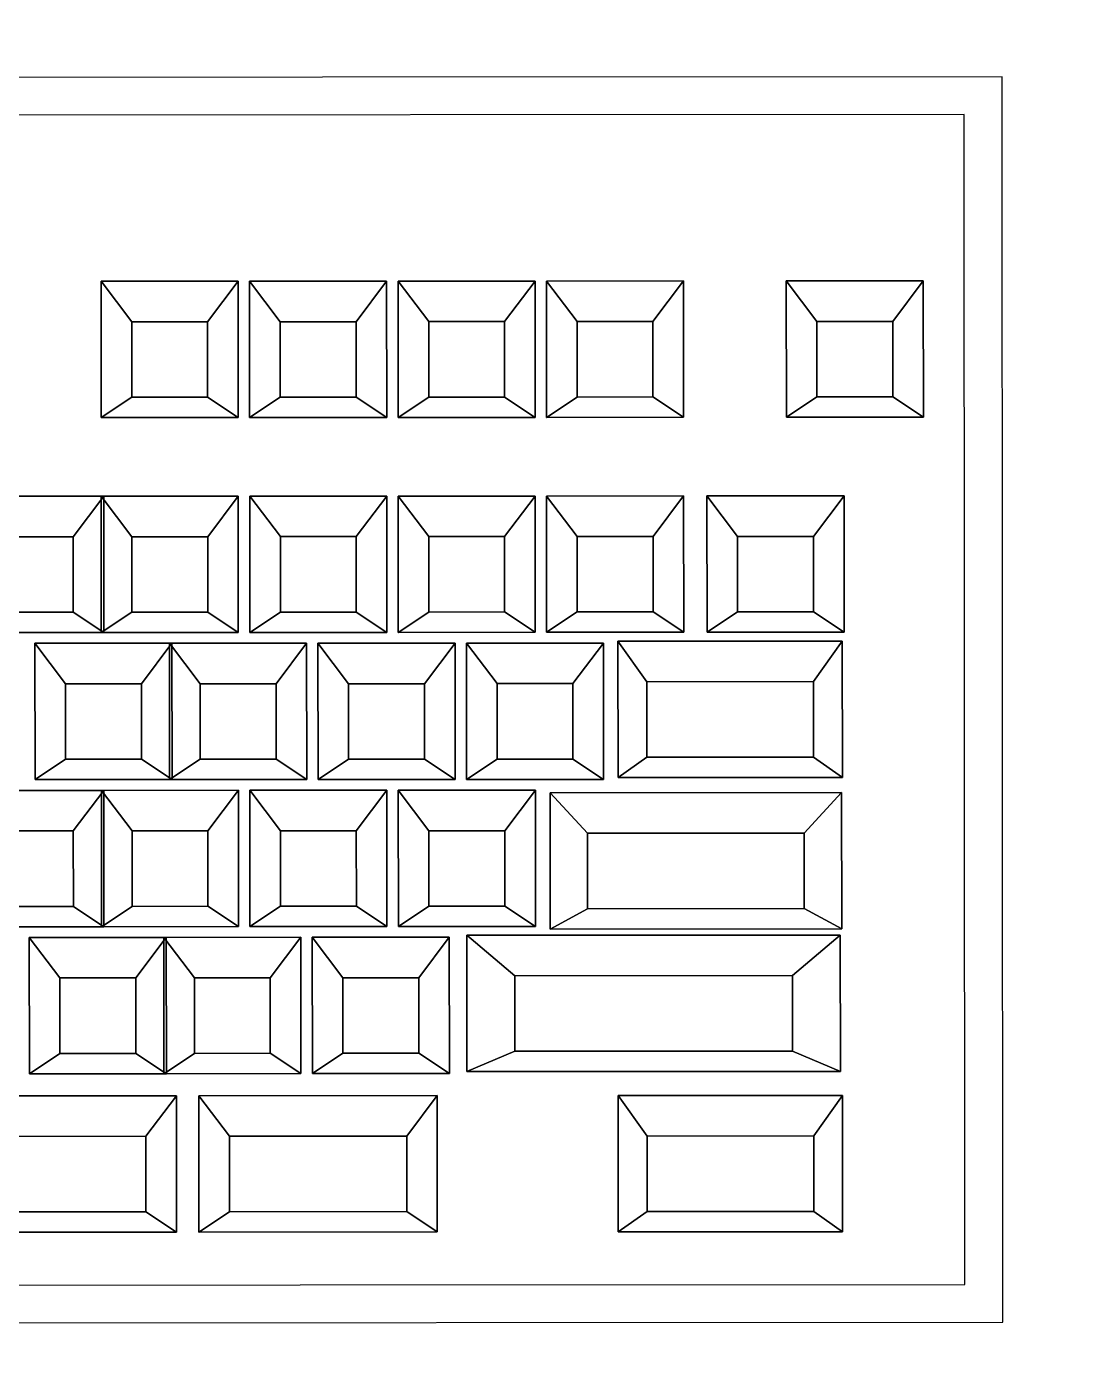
# Model space of a CAD drawing. Header units: millimetres. Extents: x 50914 to 68279, y -719533 to -710378.
# Drawn here: x 51913.7 to 52051.6, y -712719.9 to -712545.5 of the extents above; entities that cross this region are included whole.
import ezdxf

# ---------------------------------------------------------------- set-up
doc = ezdxf.new("R2010")
doc.units = ezdxf.units.MM
doc.header["$LTSCALE"] = 10
doc.layers.get('0').update_dxf_attribs({"linetype": 'CONTINUOUS'})
doc.layers.add('___0', color=250, linetype='CONTINUOUS')

msp = doc.modelspace()

# ---------------------------------------------------------------- hatches: boundary and pattern name
at = {"layer": '___0', "ltscale": 60}
h = msp.add_hatch(dxfattribs=at)
h.set_pattern_fill('ANSI31', color=256, scale=25, angle=135, style=0)
h.set_pattern_definition([(180, (-1176.07, -15426.53), (-7e-15, -79.375), [])])
h.paths.add_polyline_path([(55174.39, -714063.2), (55174.39, -713818.2), (54624.39, -713818.2), (54624.39, -712218.2), (54530.43, -712218.2), (54530.43, -712551.45, -1.868202), (54457.64, -712582.69, -0.069063), (54053.22, -712582.69, -1.868202), (53980.43, -712551.45), (53980.43, -712218.2), (53934.39, -712218.2), (53934.39, -713338.2), (54204.36, -713338.2), (54204.36, -713392.74), (54222.09, -713395.54), (54204.36, -713398.92), (54204.36, -713426.86), (54215.92, -713428.69), (54204.36, -713430.9), (54204.36, -713506.07), (54222.09, -713508.87), (54204.36, -713512.25), (54204.36, -713900.63), (54222.09, -713903.43), (54204.36, -713906.81), (54204.36, -714165.61), (54234.9, -714170.44), (54204.36, -714176.26), (54204.36, -714495.63), (54121.38, -714495.63), (54122.58, -714523.21), (54118.22, -714495.63), (54094.43, -714495.63), (54090.93, -714514), (54088.02, -714495.63), (52444.01, -714495.63), (52280.75, -714495.63), (52277.85, -714514), (52274.35, -714495.63), (52250.55, -714495.63), (52246.19, -714523.21), (52247.4, -714495.63), (52164.42, -714495.63), (52164.42, -714176.26), (52133.88, -714170.44), (52164.42, -714165.61), (52164.42, -713906.81), (52146.68, -713903.43), (52164.42, -713900.63), (52164.42, -713512.25), (52146.68, -713508.87), (52164.42, -713506.07), (52164.42, -713465.01), (52134.83, -713459.37, 0.226149), (52140.28, -713443.04), (52140.43, -713443.04), (52140.43, -712927.46, 0.389814), (52125.43, -712914.37), (52125.43, -713430.49, -0.414214), (52105.43, -713450.49), (51562.21, -713450.49, -0.414214), (51542.21, -713430.49), (51542.21, -712914.37, -0.000393), (51542.24, -712914.37, -0.994577), (51582.62, -712914.3), (51603.7, -712914.3, -0.255425), (51628.94, -712900.5), (52036.27, -712900.5, -0.255425), (52061.52, -712914.3), (52084.88, -712914.3, -0.994828), (52125.26, -712914.38, -0.45806), (52140.43, -712930.69), (52140.43, -713373.28), (52164.42, -713369.49), (52164.42, -713338.2), (52434.39, -713338.2), (52434.39, -712218.2), (52394.39, -712218.2), (52394.39, -712838.2), (51194.39, -712838.2), (51194.39, -714028.2), (51464.39, -714028.2), (51824.39, -714028.2), (51824.39, -715033.2), (52761.38, -715033.2), (52761.38, -714633.2), (53961.38, -714633.2), (53961.38, -715033.2), (55174.39, -715033.2), (55174.39, -714943.2)])
h.paths.add_polyline_path([(53509.56, -714588.71), (53512.25, -714526.94), (53522.16, -714578.9), (53527.42, -714545.57), (53532.28, -714571.04)], flags=16)
h.paths.add_polyline_path([(52999.33, -714558.27), (52998.43, -714578.93), (52997.14, -714572.15)], flags=16)

# ---------------------------------------------------------------- linework, layer by layer
at = {"color": 252}
for points in [[(52042.31, -712552.1), (51594.3, -712552.34), (51594.39, -712716.53), (52042.4, -712716.29)], [(52037.31, -712557.1), (51599.3, -712557.34), (51599.38, -712711.53), (52037.39, -712711.29)]]:
    msp.add_lwpolyline(points, close=True, dxfattribs=at)
at = {"layer": '___0'}
for points, invisible_edges in [([(51927.6, -712584.41, 15.22), (51923.57, -712579.07, 2.42), (51941.63, -712579.06, 2.42)], 12), ([(51941.64, -712597.03, 0.61), (51941.63, -712579.06, 2.42), (51923.57, -712579.07, 2.42)], 12), ([(51927.61, -712594.36, 14.22), (51923.58, -712597.04, 0.61), (51923.57, -712579.07, 2.42)], 12), ([(51927.61, -712594.36, 14.22), (51923.57, -712579.07, 2.42), (51927.6, -712584.41, 15.22)], 1), ([(51941.64, -712597.03, 0.61), (51923.57, -712579.07, 2.42), (51923.58, -712597.04, 0.61)], 1), ([(51927.6, -712584.41, 15.22), (51941.63, -712579.06, 2.42), (51937.6, -712584.41, 15.22)], 1), ([(51937.6, -712584.41, 15.22), (51941.63, -712579.06, 2.42), (51941.64, -712597.03, 0.61)], 12), ([(51947.17, -712584.4, 15.22), (51943.13, -712579.06, 2.42), (51961.2, -712579.05, 2.42)], 12), ([(51961.21, -712597.02, 0.61), (51961.2, -712579.05, 2.42), (51943.13, -712579.06, 2.42)], 12), ([(51947.17, -712594.35, 14.22), (51943.14, -712597.03, 0.61), (51943.13, -712579.06, 2.42)], 12), ([(51947.17, -712594.35, 14.22), (51943.13, -712579.06, 2.42), (51947.17, -712584.4, 15.22)], 1), ([(51961.21, -712597.02, 0.61), (51943.13, -712579.06, 2.42), (51943.14, -712597.03, 0.61)], 1), ([(51947.17, -712584.4, 15.22), (51961.2, -712579.05, 2.42), (51957.17, -712584.4, 15.22)], 1), ([(51957.17, -712584.4, 15.22), (51961.2, -712579.05, 2.42), (51961.21, -712597.02, 0.61)], 12), ([(51966.74, -712584.39, 15.22), (51962.7, -712579.05, 2.42), (51980.76, -712579.04, 2.42)], 12), ([(51980.77, -712597.01, 0.61), (51980.76, -712579.04, 2.42), (51962.7, -712579.05, 2.42)], 12), ([(51966.74, -712594.34, 14.22), (51962.71, -712597.02, 0.61), (51962.7, -712579.05, 2.42)], 12), ([(51966.74, -712594.34, 14.22), (51962.7, -712579.05, 2.42), (51966.74, -712584.39, 15.22)], 1), ([(51980.77, -712597.01, 0.61), (51962.7, -712579.05, 2.42), (51962.71, -712597.02, 0.61)], 1), ([(51966.74, -712584.39, 15.22), (51980.76, -712579.04, 2.42), (51976.73, -712584.38, 15.22)], 1), ([(51976.73, -712584.38, 15.22), (51980.76, -712579.04, 2.42), (51980.77, -712597.01, 0.61)], 12), ([(51986.3, -712584.38, 15.22), (51982.27, -712579.04, 2.42), (52000.33, -712579.03, 2.42)], 12), ([(52000.34, -712597, 0.61), (52000.33, -712579.03, 2.42), (51982.27, -712579.04, 2.42)], 12), ([(51986.31, -712594.33, 14.22), (51982.28, -712597.01, 0.61), (51982.27, -712579.04, 2.42)], 12), ([(51986.31, -712594.33, 14.22), (51982.27, -712579.04, 2.42), (51986.3, -712584.38, 15.22)], 1), ([(52000.34, -712597, 0.61), (51982.27, -712579.04, 2.42), (51982.28, -712597.01, 0.61)], 1), ([(51986.3, -712584.38, 15.22), (52000.33, -712579.03, 2.42), (51996.3, -712584.37, 15.22)], 1), ([(51996.3, -712584.37, 15.22), (52000.33, -712579.03, 2.42), (52000.34, -712597, 0.61)], 12), ([(52017.91, -712584.36, 15.22), (52013.87, -712579.02, 2.42), (52031.93, -712579.01, 2.42)], 12), ([(52031.94, -712596.98, 0.61), (52031.93, -712579.01, 2.42), (52013.87, -712579.02, 2.42)], 12), ([(52017.91, -712594.31, 14.22), (52013.88, -712596.99, 0.61), (52013.87, -712579.02, 2.42)], 12), ([(52017.91, -712594.31, 14.22), (52013.87, -712579.02, 2.42), (52017.91, -712584.36, 15.22)], 1), ([(52031.94, -712596.98, 0.61), (52013.87, -712579.02, 2.42), (52013.88, -712596.99, 0.61)], 1), ([(52017.91, -712584.36, 15.22), (52031.93, -712579.01, 2.42), (52027.91, -712584.36, 15.22)], 1), ([(52027.91, -712584.36, 15.22), (52031.93, -712579.01, 2.42), (52031.94, -712596.98, 0.61)], 12), ([(51937.61, -712594.35, 14.22), (51927.61, -712594.36, 14.22), (51927.6, -712584.41, 15.22)], 12), ([(51937.61, -712594.35, 14.22), (51927.6, -712584.41, 15.22), (51937.6, -712584.41, 15.22)], 1), ([(51937.6, -712584.41, 15.22), (51941.64, -712597.03, 0.61), (51937.61, -712594.35, 14.22)], 1), ([(51957.17, -712594.34, 14.22), (51947.17, -712594.35, 14.22), (51947.17, -712584.4, 15.22)], 12), ([(51957.17, -712594.34, 14.22), (51947.17, -712584.4, 15.22), (51957.17, -712584.4, 15.22)], 1), ([(51957.17, -712584.4, 15.22), (51961.21, -712597.02, 0.61), (51957.17, -712594.34, 14.22)], 1), ([(51976.74, -712594.33, 14.22), (51966.74, -712584.39, 15.22), (51976.73, -712584.38, 15.22)], 1), ([(51976.74, -712594.33, 14.22), (51966.74, -712594.34, 14.22), (51966.74, -712584.39, 15.22)], 12), ([(51976.73, -712584.38, 15.22), (51980.77, -712597.01, 0.61), (51976.74, -712594.33, 14.22)], 1), ([(51996.3, -712594.32, 14.22), (51986.3, -712584.38, 15.22), (51996.3, -712584.37, 15.22)], 1), ([(51996.3, -712594.32, 14.22), (51986.31, -712594.33, 14.22), (51986.3, -712584.38, 15.22)], 12), ([(51996.3, -712584.37, 15.22), (52000.34, -712597, 0.61), (51996.3, -712594.32, 14.22)], 1), ([(52027.91, -712594.3, 14.22), (52017.91, -712594.31, 14.22), (52017.91, -712584.36, 15.22)], 12), ([(52027.91, -712594.3, 14.22), (52017.91, -712584.36, 15.22), (52027.91, -712584.36, 15.22)], 1), ([(52027.91, -712584.36, 15.22), (52031.94, -712596.98, 0.61), (52027.91, -712594.3, 14.22)], 1), ([(51937.61, -712594.35, 14.22), (51941.64, -712597.03, 0.61), (51923.58, -712597.04, 0.61)], 12), ([(51937.61, -712594.35, 14.22), (51923.58, -712597.04, 0.61), (51927.61, -712594.36, 14.22)], 1), ([(51957.17, -712594.34, 14.22), (51961.21, -712597.02, 0.61), (51943.14, -712597.03, 0.61)], 12), ([(51957.17, -712594.34, 14.22), (51943.14, -712597.03, 0.61), (51947.17, -712594.35, 14.22)], 1), ([(51976.74, -712594.33, 14.22), (51980.77, -712597.01, 0.61), (51962.71, -712597.02, 0.61)], 12), ([(51976.74, -712594.33, 14.22), (51962.71, -712597.02, 0.61), (51966.74, -712594.34, 14.22)], 1), ([(51996.3, -712594.32, 14.22), (52000.34, -712597, 0.61), (51982.28, -712597.01, 0.61)], 12), ([(51996.3, -712594.32, 14.22), (51982.28, -712597.01, 0.61), (51986.31, -712594.33, 14.22)], 1), ([(52027.91, -712594.3, 14.22), (52031.94, -712596.98, 0.61), (52013.88, -712596.99, 0.61)], 12), ([(52027.91, -712594.3, 14.22), (52013.88, -712596.99, 0.61), (52017.91, -712594.31, 14.22)], 1), ([(51909.89, -712612.75, 12.37), (51905.85, -712607.41, -0.43), (51923.91, -712607.4, -0.43)], 12), ([(51923.92, -712625.37, -2.24), (51923.91, -712607.4, -0.43), (51905.85, -712607.41, -0.43)], 12), ([(51923.92, -712625.37, -2.24), (51905.85, -712607.41, -0.43), (51905.86, -712625.38, -2.24)], 1), ([(51909.89, -712612.75, 12.37), (51923.91, -712607.4, -0.43), (51919.88, -712612.75, 12.37)], 1), ([(51919.88, -712612.75, 12.37), (51923.91, -712607.4, -0.43), (51923.92, -712625.37, -2.24)], 12), ([(51927.62, -712612.74, 12.37), (51923.58, -712607.4, -0.43), (51941.64, -712607.39, -0.43)], 12), ([(51941.65, -712625.36, -2.24), (51941.64, -712607.39, -0.43), (51923.58, -712607.4, -0.43)], 12), ([(51927.62, -712622.69, 11.37), (51923.59, -712625.37, -2.24), (51923.58, -712607.4, -0.43)], 12), ([(51927.62, -712622.69, 11.37), (51923.58, -712607.4, -0.43), (51927.62, -712612.74, 12.37)], 1), ([(51941.65, -712625.36, -2.24), (51923.58, -712607.4, -0.43), (51923.59, -712625.37, -2.24)], 1), ([(51927.62, -712612.74, 12.37), (51941.64, -712607.39, -0.43), (51937.62, -712612.74, 12.37)], 1), ([(51937.62, -712612.74, 12.37), (51941.64, -712607.39, -0.43), (51941.65, -712625.36, -2.24)], 12), ([(51947.19, -712612.73, 12.37), (51943.15, -712607.39, -0.43), (51961.21, -712607.38, -0.43)], 12), ([(51961.22, -712625.35, -2.24), (51961.21, -712607.38, -0.43), (51943.15, -712607.39, -0.43)], 12), ([(51947.19, -712622.68, 11.37), (51943.16, -712625.36, -2.24), (51943.15, -712607.39, -0.43)], 12), ([(51947.19, -712622.68, 11.37), (51943.15, -712607.39, -0.43), (51947.19, -712612.73, 12.37)], 1), ([(51961.22, -712625.35, -2.24), (51943.15, -712607.39, -0.43), (51943.16, -712625.36, -2.24)], 1), ([(51947.19, -712612.73, 12.37), (51961.21, -712607.38, -0.43), (51957.18, -712612.73, 12.37)], 1), ([(51957.18, -712612.73, 12.37), (51961.21, -712607.38, -0.43), (51961.22, -712625.35, -2.24)], 12), ([(51966.75, -712612.72, 12.37), (51962.72, -712607.38, -0.43), (51980.78, -712607.37, -0.43)], 12), ([(51980.79, -712625.34, -2.24), (51980.78, -712607.37, -0.43), (51962.72, -712607.38, -0.43)], 12), ([(51966.76, -712622.67, 11.37), (51962.73, -712625.35, -2.24), (51962.72, -712607.38, -0.43)], 12), ([(51966.76, -712622.67, 11.37), (51962.72, -712607.38, -0.43), (51966.75, -712612.72, 12.37)], 1), ([(51980.79, -712625.34, -2.24), (51962.72, -712607.38, -0.43), (51962.73, -712625.35, -2.24)], 1), ([(51966.75, -712612.72, 12.37), (51980.78, -712607.37, -0.43), (51976.75, -712612.72, 12.37)], 1), ([(51976.75, -712612.72, 12.37), (51980.78, -712607.37, -0.43), (51980.79, -712625.34, -2.24)], 12), ([(51986.32, -712612.71, 12.37), (51982.28, -712607.37, -0.43), (52000.34, -712607.36, -0.43)], 12), ([(52000.35, -712625.33, -2.24), (52000.34, -712607.36, -0.43), (51982.28, -712607.37, -0.43)], 12), ([(51986.32, -712622.66, 11.37), (51982.29, -712625.34, -2.24), (51982.28, -712607.37, -0.43)], 12), ([(51986.32, -712622.66, 11.37), (51982.28, -712607.37, -0.43), (51986.32, -712612.71, 12.37)], 1), ([(52000.35, -712625.33, -2.24), (51982.28, -712607.37, -0.43), (51982.29, -712625.34, -2.24)], 1), ([(51986.32, -712612.71, 12.37), (52000.34, -712607.36, -0.43), (51996.31, -712612.71, 12.37)], 1), ([(51996.31, -712612.71, 12.37), (52000.34, -712607.36, -0.43), (52000.35, -712625.33, -2.24)], 12), ([(52007.45, -712612.7, 12.37), (52003.42, -712607.36, -0.43), (52021.48, -712607.35, -0.43)], 12), ([(52021.49, -712625.32, -2.24), (52021.48, -712607.35, -0.43), (52003.42, -712607.36, -0.43)], 12), ([(52007.46, -712622.65, 11.37), (52003.43, -712625.33, -2.24), (52003.42, -712607.36, -0.43)], 12), ([(52007.46, -712622.65, 11.37), (52003.42, -712607.36, -0.43), (52007.45, -712612.7, 12.37)], 1), ([(52021.49, -712625.32, -2.24), (52003.42, -712607.36, -0.43), (52003.43, -712625.33, -2.24)], 1), ([(52007.45, -712612.7, 12.37), (52021.48, -712607.35, -0.43), (52017.45, -712612.69, 12.37)], 1), ([(52017.45, -712612.69, 12.37), (52021.48, -712607.35, -0.43), (52021.49, -712625.32, -2.24)], 12), ([(51919.89, -712622.69, 11.37), (51909.89, -712622.7, 11.37), (51909.89, -712612.75, 12.37)], 12), ([(51919.89, -712622.69, 11.37), (51909.89, -712612.75, 12.37), (51919.88, -712612.75, 12.37)], 1), ([(51919.88, -712612.75, 12.37), (51923.92, -712625.37, -2.24), (51919.89, -712622.69, 11.37)], 1), ([(51937.62, -712622.68, 11.37), (51927.62, -712622.69, 11.37), (51927.62, -712612.74, 12.37)], 12), ([(51937.62, -712622.68, 11.37), (51927.62, -712612.74, 12.37), (51937.62, -712612.74, 12.37)], 1), ([(51937.62, -712612.74, 12.37), (51941.65, -712625.36, -2.24), (51937.62, -712622.68, 11.37)], 1), ([(51957.19, -712622.67, 11.37), (51947.19, -712622.68, 11.37), (51947.19, -712612.73, 12.37)], 12), ([(51957.19, -712622.67, 11.37), (51947.19, -712612.73, 12.37), (51957.18, -712612.73, 12.37)], 1), ([(51957.18, -712612.73, 12.37), (51961.22, -712625.35, -2.24), (51957.19, -712622.67, 11.37)], 1), ([(51976.75, -712622.66, 11.37), (51966.76, -712622.67, 11.37), (51966.75, -712612.72, 12.37)], 12), ([(51976.75, -712622.66, 11.37), (51966.75, -712612.72, 12.37), (51976.75, -712612.72, 12.37)], 1), ([(51976.75, -712612.72, 12.37), (51980.79, -712625.34, -2.24), (51976.75, -712622.66, 11.37)], 1), ([(51996.32, -712622.65, 11.37), (51986.32, -712622.66, 11.37), (51986.32, -712612.71, 12.37)], 12), ([(51996.32, -712622.65, 11.37), (51986.32, -712612.71, 12.37), (51996.31, -712612.71, 12.37)], 1), ([(51996.31, -712612.71, 12.37), (52000.35, -712625.33, -2.24), (51996.32, -712622.65, 11.37)], 1), ([(52017.45, -712622.64, 11.37), (52007.45, -712612.7, 12.37), (52017.45, -712612.69, 12.37)], 1), ([(52017.45, -712622.64, 11.37), (52007.46, -712622.65, 11.37), (52007.45, -712612.7, 12.37)], 12), ([(52017.45, -712612.69, 12.37), (52021.49, -712625.32, -2.24), (52017.45, -712622.64, 11.37)], 1), ([(51919.89, -712622.69, 11.37), (51923.92, -712625.37, -2.24), (51905.86, -712625.38, -2.24)], 12), ([(51919.89, -712622.69, 11.37), (51905.86, -712625.38, -2.24), (51909.89, -712622.7, 11.37)], 1), ([(51937.62, -712622.68, 11.37), (51941.65, -712625.36, -2.24), (51923.59, -712625.37, -2.24)], 12), ([(51937.62, -712622.68, 11.37), (51923.59, -712625.37, -2.24), (51927.62, -712622.69, 11.37)], 1), ([(51957.19, -712622.67, 11.37), (51961.22, -712625.35, -2.24), (51943.16, -712625.36, -2.24)], 12), ([(51957.19, -712622.67, 11.37), (51943.16, -712625.36, -2.24), (51947.19, -712622.68, 11.37)], 1), ([(51976.75, -712622.66, 11.37), (51980.79, -712625.34, -2.24), (51962.73, -712625.35, -2.24)], 12), ([(51976.75, -712622.66, 11.37), (51962.73, -712625.35, -2.24), (51966.76, -712622.67, 11.37)], 1), ([(51996.32, -712622.65, 11.37), (52000.35, -712625.33, -2.24), (51982.29, -712625.34, -2.24)], 12), ([(51996.32, -712622.65, 11.37), (51982.29, -712625.34, -2.24), (51986.32, -712622.66, 11.37)], 1), ([(52017.45, -712622.64, 11.37), (52021.49, -712625.32, -2.24), (52003.43, -712625.33, -2.24)], 12), ([(52017.45, -712622.64, 11.37), (52003.43, -712625.33, -2.24), (52007.46, -712622.65, 11.37)], 1), ([(51918.89, -712632.13, 10.42), (51914.85, -712626.79, -2.38), (51932.91, -712626.78, -2.38)], 12), ([(51932.92, -712644.75, -4.19), (51932.91, -712626.78, -2.38), (51914.85, -712626.79, -2.38)], 12), ([(51918.89, -712642.08, 9.41), (51914.85, -712626.79, -2.38), (51918.89, -712632.13, 10.42)], 1), ([(51918.89, -712642.08, 9.41), (51914.86, -712644.76, -4.19), (51914.85, -712626.79, -2.38)], 12), ([(51932.92, -712644.75, -4.19), (51914.85, -712626.79, -2.38), (51914.86, -712644.76, -4.19)], 1), ([(51918.89, -712632.13, 10.42), (51932.91, -712626.78, -2.38), (51928.88, -712632.13, 10.42)], 1), ([(51928.88, -712632.13, 10.42), (51932.91, -712626.78, -2.38), (51932.92, -712644.75, -4.19)], 12), ([(51936.62, -712632.12, 10.42), (51932.59, -712626.78, -2.38), (51950.65, -712626.77, -2.38)], 12), ([(51950.66, -712644.74, -4.19), (51950.65, -712626.77, -2.38), (51932.59, -712626.78, -2.38)], 12), ([(51936.63, -712642.07, 9.41), (51932.59, -712626.78, -2.38), (51936.62, -712632.12, 10.42)], 1), ([(51936.63, -712642.07, 9.41), (51932.6, -712644.75, -4.19), (51932.59, -712626.78, -2.38)], 12), ([(51950.66, -712644.74, -4.19), (51932.59, -712626.78, -2.38), (51932.6, -712644.75, -4.19)], 1), ([(51936.62, -712632.12, 10.42), (51950.65, -712626.77, -2.38), (51946.62, -712632.12, 10.42)], 1), ([(51946.62, -712632.12, 10.42), (51950.65, -712626.77, -2.38), (51950.66, -712644.74, -4.19)], 12), ([(51956.19, -712632.11, 10.42), (51952.15, -712626.77, -2.38), (51970.21, -712626.76, -2.38)], 12), ([(51970.22, -712644.73, -4.19), (51970.21, -712626.76, -2.38), (51952.15, -712626.77, -2.38)], 12), ([(51956.19, -712642.06, 9.41), (51952.15, -712626.77, -2.38), (51956.19, -712632.11, 10.42)], 1), ([(51956.19, -712642.06, 9.41), (51952.16, -712644.74, -4.19), (51952.15, -712626.77, -2.38)], 12), ([(51970.22, -712644.73, -4.19), (51952.15, -712626.77, -2.38), (51952.16, -712644.74, -4.19)], 1), ([(51956.19, -712632.11, 10.42), (51970.21, -712626.76, -2.38), (51966.18, -712632.11, 10.42)], 1), ([(51966.18, -712632.11, 10.42), (51970.21, -712626.76, -2.38), (51970.22, -712644.73, -4.19)], 12), ([(51975.75, -712632.1, 10.42), (51971.72, -712626.76, -2.38), (51989.78, -712626.75, -2.38)], 12), ([(51989.79, -712644.72, -4.19), (51989.78, -712626.75, -2.38), (51971.72, -712626.76, -2.38)], 12), ([(51975.76, -712642.05, 9.41), (51971.72, -712626.76, -2.38), (51975.75, -712632.1, 10.42)], 1), ([(51975.76, -712642.05, 9.41), (51971.73, -712644.73, -4.19), (51971.72, -712626.76, -2.38)], 12), ([(51989.79, -712644.72, -4.19), (51971.72, -712626.76, -2.38), (51971.73, -712644.73, -4.19)], 1), ([(51975.75, -712632.1, 10.42), (51989.78, -712626.75, -2.38), (51985.75, -712632.1, 10.42)], 1), ([(51985.75, -712632.1, 10.42), (51989.78, -712626.75, -2.38), (51989.79, -712644.72, -4.19)], 12), ([(52021.26, -712644.47, -10.2), (52021.25, -712626.5, -8.39), (51991.69, -712626.52, -8.39)], 12), ([(51995.49, -712631.86, 4.41), (51991.69, -712626.52, -8.39), (52021.25, -712626.5, -8.39)], 12), ([(52021.26, -712644.47, -10.2), (51991.69, -712626.52, -8.39), (51991.7, -712644.49, -10.2)], 1), ([(51995.49, -712641.8, 3.41), (51991.7, -712644.49, -10.2), (51991.69, -712626.52, -8.39)], 12), ([(51995.49, -712641.8, 3.41), (51991.69, -712626.52, -8.39), (51995.49, -712631.86, 4.41)], 1), ([(51995.49, -712631.86, 4.41), (52021.25, -712626.5, -8.39), (52017.46, -712631.84, 4.41)], 1), ([(52017.46, -712631.84, 4.41), (52021.25, -712626.5, -8.39), (52021.26, -712644.47, -10.2)], 12), ([(51928.89, -712642.07, 9.41), (51918.89, -712642.08, 9.41), (51918.89, -712632.13, 10.42)], 12), ([(51928.89, -712642.07, 9.41), (51918.89, -712632.13, 10.42), (51928.88, -712632.13, 10.42)], 1), ([(51928.88, -712632.13, 10.42), (51932.92, -712644.75, -4.19), (51928.89, -712642.07, 9.41)], 1), ([(51946.62, -712642.06, 9.41), (51936.63, -712642.07, 9.41), (51936.62, -712632.12, 10.42)], 12), ([(51946.62, -712642.06, 9.41), (51936.62, -712632.12, 10.42), (51946.62, -712632.12, 10.42)], 1), ([(51946.62, -712632.12, 10.42), (51950.66, -712644.74, -4.19), (51946.62, -712642.06, 9.41)], 1), ([(51966.19, -712642.05, 9.41), (51956.19, -712642.06, 9.41), (51956.19, -712632.11, 10.42)], 12), ([(51966.19, -712642.05, 9.41), (51956.19, -712632.11, 10.42), (51966.18, -712632.11, 10.42)], 1), ([(51966.18, -712632.11, 10.42), (51970.22, -712644.73, -4.19), (51966.19, -712642.05, 9.41)], 1), ([(51985.76, -712642.04, 9.41), (51975.76, -712642.05, 9.41), (51975.75, -712632.1, 10.42)], 12), ([(51985.76, -712642.04, 9.41), (51975.75, -712632.1, 10.42), (51985.75, -712632.1, 10.42)], 1), ([(51985.75, -712632.1, 10.42), (51989.79, -712644.72, -4.19), (51985.76, -712642.04, 9.41)], 1), ([(52017.47, -712641.79, 3.41), (51995.49, -712631.86, 4.41), (52017.46, -712631.84, 4.41)], 1), ([(52017.47, -712641.79, 3.41), (51995.49, -712641.8, 3.41), (51995.49, -712631.86, 4.41)], 12), ([(52017.46, -712631.84, 4.41), (52021.26, -712644.47, -10.2), (52017.47, -712641.79, 3.41)], 1), ([(51928.89, -712642.07, 9.41), (51932.92, -712644.75, -4.19), (51914.86, -712644.76, -4.19)], 12), ([(51928.89, -712642.07, 9.41), (51914.86, -712644.76, -4.19), (51918.89, -712642.08, 9.41)], 1), ([(51946.62, -712642.06, 9.41), (51950.66, -712644.74, -4.19), (51932.6, -712644.75, -4.19)], 12), ([(51946.62, -712642.06, 9.41), (51932.6, -712644.75, -4.19), (51936.63, -712642.07, 9.41)], 1), ([(51966.19, -712642.05, 9.41), (51970.22, -712644.73, -4.19), (51952.16, -712644.74, -4.19)], 12), ([(51966.19, -712642.05, 9.41), (51952.16, -712644.74, -4.19), (51956.19, -712642.06, 9.41)], 1), ([(51985.76, -712642.04, 9.41), (51989.79, -712644.72, -4.19), (51971.73, -712644.73, -4.19)], 12), ([(51985.76, -712642.04, 9.41), (51971.73, -712644.73, -4.19), (51975.76, -712642.05, 9.41)], 1), ([(52017.47, -712641.79, 3.41), (52021.26, -712644.47, -10.2), (51991.7, -712644.49, -10.2)], 12), ([(52017.47, -712641.79, 3.41), (51991.7, -712644.49, -10.2), (51995.49, -712641.8, 3.41)], 1), ([(51909.91, -712651.52, 8.46), (51905.87, -712646.18, -4.33), (51923.93, -712646.17, -4.33)], 12), ([(51923.94, -712664.14, -6.14), (51923.93, -712646.17, -4.33), (51905.87, -712646.18, -4.33)], 12), ([(51923.94, -712664.14, -6.14), (51905.87, -712646.18, -4.33), (51905.88, -712664.15, -6.14)], 1), ([(51909.91, -712651.52, 8.46), (51923.93, -712646.17, -4.33), (51919.9, -712651.52, 8.46)], 1), ([(51919.9, -712651.52, 8.46), (51923.93, -712646.17, -4.33), (51923.94, -712664.14, -6.14)], 12), ([(51927.64, -712651.51, 8.46), (51923.6, -712646.17, -4.33), (51941.67, -712646.16, -4.33)], 12), ([(51941.68, -712664.13, -6.14), (51941.67, -712646.16, -4.33), (51923.6, -712646.17, -4.33)], 12), ([(51927.65, -712661.46, 7.46), (51923.6, -712646.17, -4.33), (51927.64, -712651.51, 8.46)], 1), ([(51927.65, -712661.46, 7.46), (51923.61, -712664.14, -6.14), (51923.6, -712646.17, -4.33)], 12), ([(51941.68, -712664.13, -6.14), (51923.6, -712646.17, -4.33), (51923.61, -712664.14, -6.14)], 1), ([(51927.64, -712651.51, 8.46), (51941.67, -712646.16, -4.33), (51937.64, -712651.51, 8.46)], 1), ([(51937.64, -712651.51, 8.46), (51941.67, -712646.16, -4.33), (51941.68, -712664.13, -6.14)], 12), ([(51947.21, -712651.5, 8.46), (51943.17, -712646.16, -4.33), (51961.23, -712646.15, -4.33)], 12), ([(51961.24, -712664.12, -6.14), (51961.23, -712646.15, -4.33), (51943.17, -712646.16, -4.33)], 12), ([(51947.21, -712661.45, 7.46), (51943.17, -712646.16, -4.33), (51947.21, -712651.5, 8.46)], 1), ([(51947.21, -712661.45, 7.46), (51943.18, -712664.13, -6.14), (51943.17, -712646.16, -4.33)], 12), ([(51961.24, -712664.12, -6.14), (51943.17, -712646.16, -4.33), (51943.18, -712664.13, -6.14)], 1), ([(51947.21, -712651.5, 8.46), (51961.23, -712646.15, -4.33), (51957.2, -712651.5, 8.46)], 1), ([(51957.2, -712651.5, 8.46), (51961.23, -712646.15, -4.33), (51961.24, -712664.12, -6.14)], 12), ([(51966.77, -712651.49, 8.46), (51962.74, -712646.15, -4.33), (51980.8, -712646.14, -4.33)], 12), ([(51980.81, -712664.11, -6.14), (51980.8, -712646.14, -4.33), (51962.74, -712646.15, -4.33)], 12), ([(51966.78, -712661.44, 7.46), (51962.74, -712646.15, -4.33), (51966.77, -712651.49, 8.46)], 1), ([(51966.78, -712661.44, 7.46), (51962.75, -712664.12, -6.14), (51962.74, -712646.15, -4.33)], 12), ([(51980.81, -712664.11, -6.14), (51962.74, -712646.15, -4.33), (51962.75, -712664.12, -6.14)], 1), ([(51966.77, -712651.49, 8.46), (51980.8, -712646.14, -4.33), (51976.77, -712651.49, 8.46)], 1), ([(51976.77, -712651.49, 8.46), (51980.8, -712646.14, -4.33), (51980.81, -712664.11, -6.14)], 12), ([(52021.18, -712664.43, -10.2), (52021.17, -712646.46, -8.39), (51982.74, -712646.48, -8.39)], 12), ([(51987.68, -712651.82, 4.41), (51982.74, -712646.48, -8.39), (52021.17, -712646.46, -8.39)], 12), ([(52021.18, -712664.43, -10.2), (51982.74, -712646.48, -8.39), (51982.75, -712664.45, -10.2)], 1), ([(51987.68, -712661.77, 3.41), (51982.75, -712664.45, -10.2), (51982.74, -712646.48, -8.39)], 12), ([(51987.68, -712661.77, 3.41), (51982.74, -712646.48, -8.39), (51987.68, -712651.82, 4.41)], 1), ([(51987.68, -712651.82, 4.41), (52021.17, -712646.46, -8.39), (52016.25, -712651.8, 4.41)], 1), ([(52016.25, -712651.8, 4.41), (52021.17, -712646.46, -8.39), (52021.18, -712664.43, -10.2)], 12), ([(51919.91, -712661.46, 7.46), (51909.91, -712661.47, 7.46), (51909.91, -712651.52, 8.46)], 12), ([(51919.91, -712661.46, 7.46), (51909.91, -712651.52, 8.46), (51919.9, -712651.52, 8.46)], 1), ([(51919.9, -712651.52, 8.46), (51923.94, -712664.14, -6.14), (51919.91, -712661.46, 7.46)], 1), ([(51937.64, -712661.45, 7.46), (51927.65, -712661.46, 7.46), (51927.64, -712651.51, 8.46)], 12), ([(51937.64, -712661.45, 7.46), (51927.64, -712651.51, 8.46), (51937.64, -712651.51, 8.46)], 1), ([(51937.64, -712651.51, 8.46), (51941.68, -712664.13, -6.14), (51937.64, -712661.45, 7.46)], 1), ([(51957.21, -712661.44, 7.46), (51947.21, -712661.45, 7.46), (51947.21, -712651.5, 8.46)], 12), ([(51957.21, -712661.44, 7.46), (51947.21, -712651.5, 8.46), (51957.2, -712651.5, 8.46)], 1), ([(51957.2, -712651.5, 8.46), (51961.24, -712664.12, -6.14), (51957.21, -712661.44, 7.46)], 1), ([(51976.77, -712661.43, 7.46), (51966.78, -712661.44, 7.46), (51966.77, -712651.49, 8.46)], 12), ([(51976.77, -712661.43, 7.46), (51966.77, -712651.49, 8.46), (51976.77, -712651.49, 8.46)], 1), ([(51976.77, -712651.49, 8.46), (51980.81, -712664.11, -6.14), (51976.77, -712661.43, 7.46)], 1), ([(52016.25, -712661.75, 3.41), (51987.68, -712651.82, 4.41), (52016.25, -712651.8, 4.41)], 1), ([(52016.25, -712661.75, 3.41), (51987.68, -712661.77, 3.41), (51987.68, -712651.82, 4.41)], 12), ([(52016.25, -712651.8, 4.41), (52021.18, -712664.43, -10.2), (52016.25, -712661.75, 3.41)], 1), ([(51919.91, -712661.46, 7.46), (51923.94, -712664.14, -6.14), (51905.88, -712664.15, -6.14)], 12), ([(51919.91, -712661.46, 7.46), (51905.88, -712664.15, -6.14), (51909.91, -712661.47, 7.46)], 1), ([(51937.64, -712661.45, 7.46), (51941.68, -712664.13, -6.14), (51923.61, -712664.14, -6.14)], 12), ([(51937.64, -712661.45, 7.46), (51923.61, -712664.14, -6.14), (51927.65, -712661.46, 7.46)], 1), ([(51957.21, -712661.44, 7.46), (51961.24, -712664.12, -6.14), (51943.18, -712664.13, -6.14)], 12), ([(51957.21, -712661.44, 7.46), (51943.18, -712664.13, -6.14), (51947.21, -712661.45, 7.46)], 1), ([(51976.77, -712661.43, 7.46), (51980.81, -712664.11, -6.14), (51962.75, -712664.12, -6.14)], 12), ([(51976.77, -712661.43, 7.46), (51962.75, -712664.12, -6.14), (51966.78, -712661.44, 7.46)], 1), ([(52016.25, -712661.75, 3.41), (52021.18, -712664.43, -10.2), (51982.75, -712664.45, -10.2)], 12), ([(52016.25, -712661.75, 3.41), (51982.75, -712664.45, -10.2), (51987.68, -712661.77, 3.41)], 1), ([(51932.17, -712683.52, -8.1), (51932.16, -712665.55, -6.29), (51914.1, -712665.56, -6.29)], 12), ([(51918.14, -712670.9, 6.51), (51914.1, -712665.56, -6.29), (51932.16, -712665.55, -6.29)], 12), ([(51932.17, -712683.52, -8.1), (51914.1, -712665.56, -6.29), (51914.11, -712683.53, -8.1)], 1), ([(51918.14, -712680.85, 5.51), (51914.1, -712665.56, -6.29), (51918.14, -712670.9, 6.51)], 1), ([(51918.14, -712680.85, 5.51), (51914.11, -712683.53, -8.1), (51914.1, -712665.56, -6.29)], 12), ([(51918.14, -712670.9, 6.51), (51932.16, -712665.55, -6.29), (51928.13, -712670.9, 6.51)], 1), ([(51928.13, -712670.9, 6.51), (51932.16, -712665.55, -6.29), (51932.17, -712683.52, -8.1)], 12), ([(51949.91, -712683.51, -8.1), (51949.9, -712665.54, -6.29), (51931.83, -712665.55, -6.29)], 12), ([(51935.87, -712670.89, 6.51), (51931.83, -712665.55, -6.29), (51949.9, -712665.54, -6.29)], 12), ([(51949.91, -712683.51, -8.1), (51931.83, -712665.55, -6.29), (51931.84, -712683.52, -8.1)], 1), ([(51935.87, -712680.84, 5.51), (51931.83, -712665.55, -6.29), (51935.87, -712670.89, 6.51)], 1), ([(51935.87, -712680.84, 5.51), (51931.84, -712683.52, -8.1), (51931.83, -712665.55, -6.29)], 12), ([(51935.87, -712670.89, 6.51), (51949.9, -712665.54, -6.29), (51945.87, -712670.89, 6.51)], 1), ([(51945.87, -712670.89, 6.51), (51949.9, -712665.54, -6.29), (51949.91, -712683.51, -8.1)], 12), ([(51969.47, -712683.5, -8.1), (51969.46, -712665.53, -6.29), (51951.4, -712665.54, -6.29)], 12), ([(51955.44, -712670.88, 6.51), (51951.4, -712665.54, -6.29), (51969.46, -712665.53, -6.29)], 12), ([(51969.47, -712683.5, -8.1), (51951.4, -712665.54, -6.29), (51951.41, -712683.51, -8.1)], 1), ([(51955.44, -712680.83, 5.51), (51951.4, -712665.54, -6.29), (51955.44, -712670.88, 6.51)], 1), ([(51955.44, -712680.83, 5.51), (51951.41, -712683.51, -8.1), (51951.4, -712665.54, -6.29)], 12), ([(51955.44, -712670.88, 6.51), (51969.46, -712665.53, -6.29), (51965.43, -712670.88, 6.51)], 1), ([(51965.43, -712670.88, 6.51), (51969.46, -712665.53, -6.29), (51969.47, -712683.5, -8.1)], 12), ([(52021, -712683.22, -10.2), (52020.99, -712665.25, -8.39), (51971.77, -712665.27, -8.39)], 12), ([(51978.09, -712670.61, 4.41), (51971.77, -712665.27, -8.39), (52020.99, -712665.25, -8.39)], 12), ([(52021, -712683.22, -10.2), (51971.77, -712665.27, -8.39), (51971.78, -712683.24, -10.2)], 1), ([(51978.09, -712680.56, 3.41), (51971.78, -712683.24, -10.2), (51971.77, -712665.27, -8.39)], 12), ([(51978.09, -712680.56, 3.41), (51971.77, -712665.27, -8.39), (51978.09, -712670.61, 4.41)], 1), ([(51978.09, -712670.61, 4.41), (52020.99, -712665.25, -8.39), (52014.68, -712670.59, 4.41)], 1), ([(52014.68, -712670.59, 4.41), (52020.99, -712665.25, -8.39), (52021, -712683.22, -10.2)], 12), ([(51928.14, -712680.84, 5.51), (51918.14, -712680.85, 5.51), (51918.14, -712670.9, 6.51)], 12), ([(51928.14, -712680.84, 5.51), (51918.14, -712670.9, 6.51), (51928.13, -712670.9, 6.51)], 1), ([(51928.13, -712670.9, 6.51), (51932.17, -712683.52, -8.1), (51928.14, -712680.84, 5.51)], 1), ([(51945.87, -712680.83, 5.51), (51935.87, -712680.84, 5.51), (51935.87, -712670.89, 6.51)], 12), ([(51945.87, -712680.83, 5.51), (51935.87, -712670.89, 6.51), (51945.87, -712670.89, 6.51)], 1), ([(51945.87, -712670.89, 6.51), (51949.91, -712683.51, -8.1), (51945.87, -712680.83, 5.51)], 1), ([(51965.44, -712680.82, 5.51), (51955.44, -712680.83, 5.51), (51955.44, -712670.88, 6.51)], 12), ([(51965.44, -712680.82, 5.51), (51955.44, -712670.88, 6.51), (51965.43, -712670.88, 6.51)], 1), ([(51965.43, -712670.88, 6.51), (51969.47, -712683.5, -8.1), (51965.44, -712680.82, 5.51)], 1), ([(52014.68, -712680.54, 3.41), (51978.09, -712670.61, 4.41), (52014.68, -712670.59, 4.41)], 1), ([(52014.68, -712680.54, 3.41), (51978.09, -712680.56, 3.41), (51978.09, -712670.61, 4.41)], 12), ([(52014.68, -712670.59, 4.41), (52021, -712683.22, -10.2), (52014.68, -712680.54, 3.41)], 1), ([(51928.14, -712680.84, 5.51), (51932.17, -712683.52, -8.1), (51914.11, -712683.53, -8.1)], 12), ([(51928.14, -712680.84, 5.51), (51914.11, -712683.53, -8.1), (51918.14, -712680.85, 5.51)], 1), ([(51945.87, -712680.83, 5.51), (51949.91, -712683.51, -8.1), (51931.84, -712683.52, -8.1)], 12), ([(51945.87, -712680.83, 5.51), (51931.84, -712683.52, -8.1), (51935.87, -712680.84, 5.51)], 1), ([(51965.44, -712680.82, 5.51), (51969.47, -712683.5, -8.1), (51951.41, -712683.51, -8.1)], 12), ([(51965.44, -712680.82, 5.51), (51951.41, -712683.51, -8.1), (51955.44, -712680.83, 5.51)], 1), ([(52014.68, -712680.54, 3.41), (52021, -712683.22, -10.2), (51971.78, -712683.24, -10.2)], 12), ([(52014.68, -712680.54, 3.41), (51971.78, -712683.24, -10.2), (51978.09, -712680.56, 3.41)], 1), ([(51933.51, -712704.4, -10.2), (51933.5, -712686.43, -8.39), (51833.35, -712686.48, -8.39)], 12), ([(51837.39, -712691.82, 4.41), (51833.35, -712686.48, -8.39), (51933.5, -712686.43, -8.39)], 12), ([(51933.51, -712704.4, -10.2), (51833.35, -712686.48, -8.39), (51833.36, -712704.45, -10.2)], 1), ([(51837.39, -712691.82, 4.41), (51933.5, -712686.43, -8.39), (51929.47, -712691.77, 4.41)], 1), ([(51929.47, -712691.77, 4.41), (51933.5, -712686.43, -8.39), (51933.51, -712704.4, -10.2)], 12), ([(51967.87, -712704.38, -10.2), (51967.86, -712686.41, -8.39), (51936.44, -712686.43, -8.39)], 12), ([(51940.48, -712691.77, 4.41), (51936.44, -712686.43, -8.39), (51967.86, -712686.41, -8.39)], 12), ([(51967.87, -712704.38, -10.2), (51936.44, -712686.43, -8.39), (51936.45, -712704.4, -10.2)], 1), ([(51940.48, -712701.71, 3.41), (51936.45, -712704.4, -10.2), (51936.44, -712686.43, -8.39)], 12), ([(51940.48, -712701.71, 3.41), (51936.44, -712686.43, -8.39), (51940.48, -712691.77, 4.41)], 1), ([(51940.48, -712691.77, 4.41), (51967.86, -712686.41, -8.39), (51963.84, -712691.75, 4.41)], 1), ([(51963.84, -712691.75, 4.41), (51967.86, -712686.41, -8.39), (51967.87, -712704.38, -10.2)], 12), ([(52021.29, -712704.35, -10.2), (52021.28, -712686.38, -8.39), (51991.72, -712686.4, -8.39)], 12), ([(51995.52, -712691.74, 4.41), (51991.72, -712686.4, -8.39), (52021.28, -712686.38, -8.39)], 12), ([(52021.29, -712704.35, -10.2), (51991.72, -712686.4, -8.39), (51991.73, -712704.37, -10.2)], 1), ([(51995.52, -712701.68, 3.41), (51991.73, -712704.37, -10.2), (51991.72, -712686.4, -8.39)], 12), ([(51995.52, -712701.68, 3.41), (51991.72, -712686.4, -8.39), (51995.52, -712691.74, 4.41)], 1), ([(51995.52, -712691.74, 4.41), (52021.28, -712686.38, -8.39), (52017.49, -712691.72, 4.41)], 1), ([(52017.49, -712691.72, 4.41), (52021.28, -712686.38, -8.39), (52021.29, -712704.35, -10.2)], 12), ([(51929.48, -712701.72, 3.41), (51837.39, -712691.82, 4.41), (51929.47, -712691.77, 4.41)], 1), ([(51929.48, -712701.72, 3.41), (51837.39, -712701.77, 3.41), (51837.39, -712691.82, 4.41)], 12), ([(51929.47, -712691.77, 4.41), (51933.51, -712704.4, -10.2), (51929.48, -712701.72, 3.41)], 1), ([(51963.84, -712701.7, 3.41), (51940.48, -712691.77, 4.41), (51963.84, -712691.75, 4.41)], 1), ([(51963.84, -712701.7, 3.41), (51940.48, -712701.71, 3.41), (51940.48, -712691.77, 4.41)], 12), ([(51963.84, -712691.75, 4.41), (51967.87, -712704.38, -10.2), (51963.84, -712701.7, 3.41)], 1), ([(52017.5, -712701.67, 3.41), (51995.52, -712691.74, 4.41), (52017.49, -712691.72, 4.41)], 1), ([(52017.5, -712701.67, 3.41), (51995.52, -712701.68, 3.41), (51995.52, -712691.74, 4.41)], 12), ([(52017.49, -712691.72, 4.41), (52021.29, -712704.35, -10.2), (52017.5, -712701.67, 3.41)], 1), ([(51929.48, -712701.72, 3.41), (51933.51, -712704.4, -10.2), (51833.36, -712704.45, -10.2)], 12), ([(51929.48, -712701.72, 3.41), (51833.36, -712704.45, -10.2), (51837.39, -712701.77, 3.41)], 1), ([(51963.84, -712701.7, 3.41), (51967.87, -712704.38, -10.2), (51936.45, -712704.4, -10.2)], 12), ([(51963.84, -712701.7, 3.41), (51936.45, -712704.4, -10.2), (51940.48, -712701.71, 3.41)], 1), ([(52017.5, -712701.67, 3.41), (52021.29, -712704.35, -10.2), (51991.73, -712704.37, -10.2)], 12), ([(52017.5, -712701.67, 3.41), (51991.73, -712704.37, -10.2), (51995.52, -712701.68, 3.41)], 1)]:
    msp.add_3dface(points, dxfattribs=dict(at, invisible_edges=invisible_edges))

doc.saveas('drawing.dxf')
